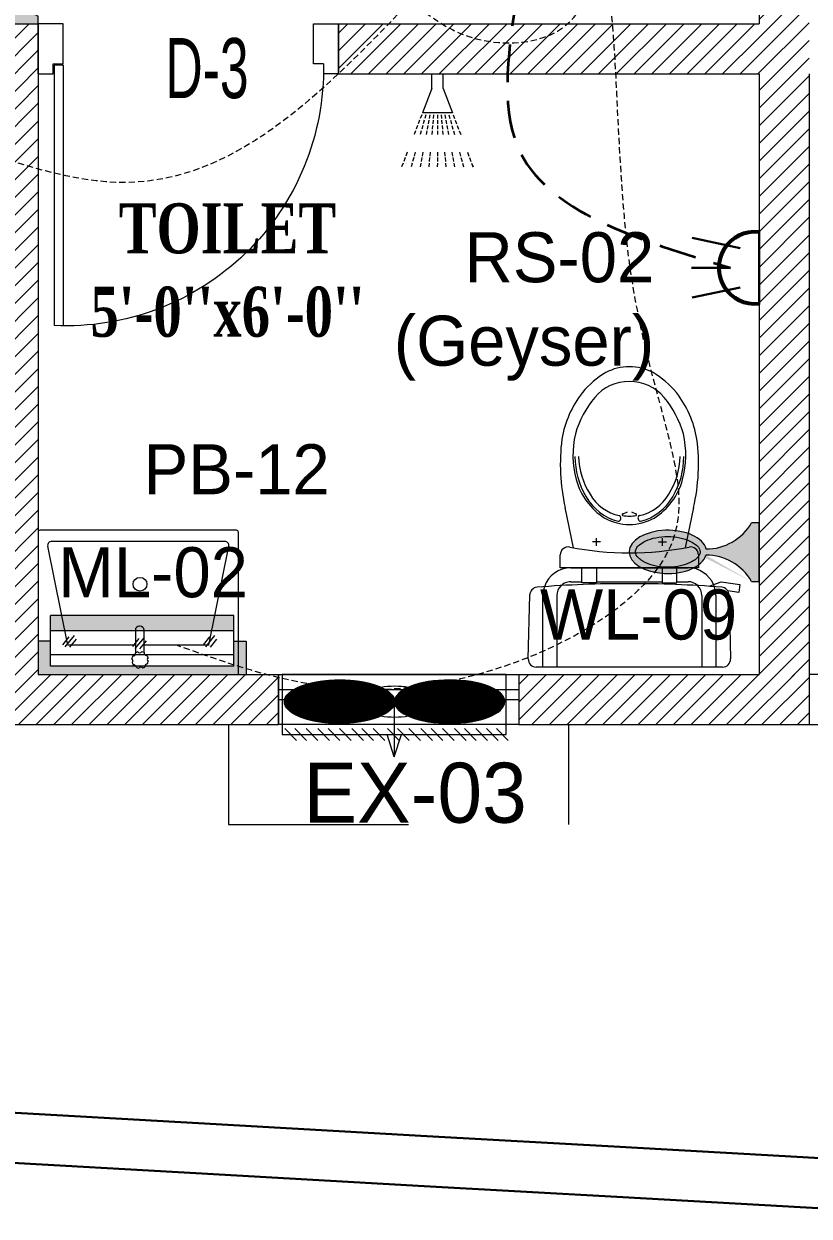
# Model space of a CAD drawing. Header units: inches. Extents: x 109699 to 44449955, y -10987 to 15824140.
# Drawn here: x 196078 to 196156.4, y -4298.8 to -4179.7 of the extents above; entities that cross this region are included whole.
import ezdxf

# ---------------------------------------------------------------- set-up
doc = ezdxf.new("R2010")
doc.units = ezdxf.units.IN
doc.header["$LTSCALE"] = 5
doc.header["$MEASUREMENT"] = 0
doc.linetypes.add('ACAD_ISO03W100', pattern=[30, 12, -18])
doc.linetypes.add('DASHED2', pattern=[0.375, 0.25, -0.125])
doc.layers.get('0').update_dxf_attribs({"color": 123})
for name, color, linetype, lineweight in [('@NORMAL', 7, 'Continuous', 5), ('AC Out', 5, 'DASHED2', 35), ('dotted', 8, 'ACAD_ISO03W100', 5), ('E-Con-Point', 5, 'DASHED2', 13), ('E-EX-Exhaust-Fan', 190, 'Continuous', 13), ('E-ML-Mirror-Light', 6, 'Continuous', 13), ('E-PB-Socket-5A', 203, 'Continuous', 13), ('E-RS', 12, 'Continuous', 30), ('E-WL-Wall-Light', 232, 'Continuous', 15), ('fixture', 255, 'Continuous', 0), ('glass', 140, 'Continuous', 18), ('Low Height wall --- 2', 252, 'Continuous', 30), ('WALL-1', 8, 'Continuous', 9)]:
    doc.layers.add(name, color=color, linetype=linetype, lineweight=lineweight)
doc.layers.add('T', color=8, linetype='Continuous')
doc.styles.get("Standard").update_dxf_attribs({"font": 'times.ttf'})
doc.styles.add('style2', font='ARIALN.TTF', dxfattribs={"width": 0.75, "height": 3})
pattern_1 = [(44.99999999999984, (178939.0702236593, 2542407.827854916), (-0.8838834764831834, 0.8838834764831853), [])]

# ---------------------------------------------------------------- blocks, each defined once
blk = doc.blocks.new('bgtrfv')
at = {"layer": 'fixture'}
for p, q in [((21441.97229669015, -26164.40491112152), (21441.97229669015, -26138.40491112152)), ((21442.86003956014, -26164.40491112152), (21442.86003956014, -26138.40491112152)), ((21440.36849646348, -26163.54399991067), (21441.86849646348, -26163.54399991067)), ((21441.86849646348, -26163.54399991067), (21441.86849646348, -26164.54399991067)), ((21470.37322828309, -26163.54399991058), (21468.86849646354, -26163.54399991058)), ((21468.86849646354, -26164.54399991055), (21468.86849646354, -26163.54399991058)), ((21441.86849646348, -26164.54399991067), (21442.86849646348, -26164.54399991067)), ((21442.86003956014, -26164.40491112152), (21441.97229669015, -26164.40491112152)), ((21442.86849646348, -26164.54399991067), (21442.86849646348, -26168.54399991067)), ((21467.86849646354, -26164.54399991055), (21467.86849646354, -26168.54399991055)), ((21468.86849646354, -26164.54399991055), (21467.86849646354, -26164.54399991055)), ((21442.86849646348, -26168.54399991067), (21440.36849646348, -26168.54399991058)), ((21467.86849646354, -26168.54399991055), (21470.36849646351, -26168.54399991055))]:
    blk.add_line(p, q, dxfattribs=at)
blk.add_arc((21443.20467689397, -26164.04399991055), 25.66868977762097, 358.8838658305763, 92.75188722137418, dxfattribs=at)
blk = doc.blocks.new('nhjkkl')
at = {"layer": 'fixture'}
for p, q in [((143550.2312347457, 413.9730671772784), (143568.8430790594, 413.9730671772793)), ((143550.9065610597, 406.8304476761043), (143550.9065610476, 413.9730520486739)), ((143552.2954045853, 406.8304476553101), (143552.295404572, 413.9730369089164)), ((143566.7790000358, 406.8304174008415), (143566.7790000629, 413.9730217734107)), ((143568.1677981537, 413.9730520292499), (143568.1677527493, 408.0151220831901)), ((143549.5901182657, 406.7664480220853), (143549.4378542114, 413.1605533693012)), ((143569.6365050042, 413.160553386321), (143569.4842561156, 406.7664480432288)), ((143568.1677527493, 408.0151220831901), (143568.1677981597, 406.4336438885)), ((143548.4963421248, 405.7263631810149), (143548.607251598, 406.5122054251713)), ((143548.607251598, 406.5122054251713), (143549.7157409937, 406.3564144534005)), ((143568.1677981597, 406.4336438885), (143568.1677981659, 406.8304930909451)), ((143550.3819850576, 405.4614186200849), (143548.4963421248, 405.7263631810149)), ((143551.5813878428, 405.9018777620411), (143550.3819850576, 405.4614186200849)), ((143554.79288887, 405.4416192904139), (143553.6842026946, 405.441619307019)), ((143556.26127781, 405.5678778112876), (143554.7929191489, 405.5678777931987)), ((143554.7929191489, 405.5678777931987), (143554.7929191657, 404.0528211996536)), ((143562.8130511395, 405.4416192901674), (143556.2612324133, 405.4415738736677)), ((143556.261277828, 404.0528211778994), (143556.26127781, 405.5678778112876)), ((143562.8130813948, 404.0528211994076), (143562.8130814172, 405.5678777923752)), ((143562.8130814172, 405.5678777923752), (143564.2813946441, 405.5678778099075)), ((143565.3901262533, 405.4416192910601), (143564.2813644056, 405.4416193076988)), ((143564.2813946441, 405.5678778099075), (143564.2813946615, 404.0528211776734)), ((143552.6374877589, 404.0528211924245), (143566.4367957518, 404.0528211854942)), ((143552.6374877788, 402.7586299086117), (143552.6374877589, 404.0528211924245)), ((143565.3901262723, 404.052821200891), (143553.6842329504, 404.0527757819953)), ((143554.7929191657, 404.0528211996536), (143556.261277828, 404.0528211778994)), ((143564.2813946615, 404.0528211776734), (143562.8130813948, 404.0528211994076)), ((143566.4367957518, 404.0528211854942), (143566.4367957728, 402.7586601782943)), ((143553.1271576377, 398.0362349681834), (143553.9518113588, 402.0500473916766)), ((143556.6404317734, 401.4735209071393), (143555.8468090396, 401.4735208790955)), ((143556.2436128532, 401.8703246815119), (143556.2436128408, 401.076701986922)), ((143562.4338063848, 401.4735208998579), (143563.2274290794, 401.4735208880586)), ((143562.8306252776, 401.870324702267), (143562.8306253056, 401.0767019672573)), ((143565.1223207889, 402.0500776611082), (143565.9471258924, 398.0362349753721)), ((143559.3387398673, 398.4577576346321), (143558.9106931205, 398.6640308240756)), ((143560.1635449936, 398.6640308047001), (143559.7355133987, 398.4577576290383))]:
    blk.add_line(p, q, dxfattribs=at)
for centre, radius, start, end in [((143550.2312440123, 413.179452317064), 0.7936148602690781, 90.00066901502818, 181.3645564982883), ((143568.8430925063, 413.179430154478), 0.7936370229151675, 358.63708330143, 90.00097078565905), ((143550.3835517447, 406.7852967886536), 0.7936573326114393, 181.3608597506466, 265.4936567333053), ((143553.6835439005, 406.8302100781168), 2.776982850894335, 179.9950977868233, 198.7247616892986), ((143553.6840397306, 406.830291598628), 1.388635154058973, 179.9935610234081, 226.0579730208608), ((143565.3903243654, 406.8303071959601), 1.388675674785373, 313.9401349780949, 0.004546975725653977), ((143565.3906436726, 406.8305070680519), 2.777154493287228, 341.2709583579591, 359.9997116367785), ((143568.6908150557, 406.7853051890736), 0.7936651105025501, 274.5057515234096, 358.6385485059807), ((143559.3313820936, 520.4146619905953), 114.7747799088793, 265.4974651529274, 270.1027383364831), ((143553.6641671368, 406.8219761162256), 2.755988833818937, 198.6919603846717, 203.1962037287053), ((143553.6842451597, 406.830626965949), 2.777851183980603, 203.1970942653883, 269.9997481717924), ((143553.6842363313, 406.8306462703642), 1.389026963752532, 226.0622858634653, 269.9986125244432), ((143559.7429846886, 520.4144736201536), 114.7745915251009, 269.8972652920607, 274.5025384751385), ((143565.3900826332, 406.8305070130612), 2.777685812513137, 270.0009001508976, 341.2746753299377), ((143565.3900696894, 406.8304403121767), 1.388821022269026, 270.0023335401336, 318.9044295561592), ((143553.4310986414, 402.7586261222484), 0.7936108626023987, 179.9997266385257, 281.154795170795), ((143565.6431621761, 402.758675070728), 0.7936335968594284, 258.8438563195717, 359.9989248519769), ((143559.5371957675, 371.7938538244518), 30.76746556976699, 78.84496378673161, 101.1553274581742), ((143560.6030199971, 393.4904633605145), 6.619506932955108, 122.1868749793399, 164.6422486899968), ((143559.691574243, 394.4271028772321), 5.141188323198548, 104.2497094621876, 150.61330759848), ((143559.5371492295, 394.6434052969737), 5.084142630955329, 90.00008428513468, 118.9405262423073), ((143558.3670353377, 399.1001076362847), 0.3155730422259372, 304.1716716939285, 79.21640439466078), ((143559.5371191747, 394.6434638445119), 5.0840840834616, 61.05930362467164, 89.999745580456), ((143560.7072330775, 399.1001138847403), 0.3155697011984737, 100.7865058950931, 235.831238595057), ((143559.3826715294, 394.427120612819), 5.141172952833982, 29.38656240975397, 75.7501605465209), ((143558.4712257037, 393.4904828698247), 6.619494466593977, 15.35760583437553, 57.81297954471867), ((143572.2223725796, 393.6842009728691), 19.58487767572048, 167.1608948101009, 187.3028875654185), ((143559.4569603147, 394.4903639536053), 4.443393787718942, 101.8529499143643, 150.0038868718224), ((143558.9034807952, 398.7448373456175), 0.08112774840026897, 120.2938259573558, 275.1003766384382), ((143559.5371535633, 395.9875161606467), 2.906734715241127, 90.00023231647822, 103.4195897572691), ((143559.5371073564, 395.9877092781937), 2.906541597874001, 76.57996402864104, 89.99932147006473), ((143560.1707573169, 398.7448373461996), 0.08112776809779704, 264.8996260535975, 59.706176732827), ((143559.6173005208, 394.4904147853488), 4.443348715976101, 29.99569182148486, 78.14662877954265), ((143546.851903473, 393.6842435729975), 19.58487550162758, 352.6969860827403, 12.83897883790706), ((143561.8666311087, 392.9471293959111), 7.765781522712604, 148.9734116776313, 180.0370825543271), ((143561.9397062611, 392.7187179168407), 7.485059714963107, 147.7595450529205, 178.2898013246998), ((143557.1345394465, 392.7186902103006), 7.485068091722362, 1.71040899528419, 32.24066526655368), ((143557.2076145146, 392.9471021420416), 7.765789141801811, 359.9631185417419, 31.02678941811098), ((143563.4260475728, 392.801147338552), 9.524650229934462, 165.1413266773221, 192.8659346269845), ((143555.6481905647, 392.8011472918486), 9.524650235689958, 347.1340656589409, 14.85867360866212), ((143563.0484980828, 392.9327481596404), 10.39841761455111, 189.6220183945854, 217.9117471889267), ((143556.0257778566, 392.9327181524561), 10.39840516526215, 322.0884090897869, 350.378137884462), ((143563.9317907136, 393.5092300994431), 10.19175081845734, 196.1153299050868, 219.5232582581568), ((143555.1424550462, 393.5091935918356), 10.19173337833671, 320.4769270377624, 343.8848553902324), ((143561.7342255453, 392.2455549454055), 8.94320625309545, 219.6122136137997, 239.3816435217801), ((143559.5040281406, 389.9617490593175), 4.519470302409078, 220.5550458037677, 270.4192277752593), ((143559.5701948642, 389.961814163333), 4.519535626071895, 269.580394858351, 319.4445768290443), ((143557.3400579794, 392.2455549029521), 8.94320622922971, 300.6183568637677, 320.3877867722666), ((143559.4418071491, 388.7049738406661), 4.731726761745959, 241.4348748081609, 271.1544712317944), ((143559.6324764107, 388.7049738002104), 4.731726720728004, 268.8455291001113, 298.565125525756)]:
    blk.add_arc(centre, radius, start, end, dxfattribs=at)
blk = doc.blocks.new('qplaz')
at = {"layer": 'fixture'}
for p, q in [((143569.7800132462, 341.4142088231699), (143569.7800132462, 321.8142088231655)), ((143584.1800132462, 341.61420882317), (143569.9800132462, 341.61420882317)), ((143584.1800132462, 321.6142088231654), (143584.1800132462, 341.61420882317)), ((143570.8861369331, 340.2625714804694), (143570.8861369331, 322.965846165866)), ((143581.2560437616, 338.6539164940569), (143571.3654443752, 340.6546305699137)), ((143581.2560437616, 338.6539164940569), (143581.2560437616, 332.2000209122216)), ((143579.3593405762, 331.8000209122216), (143579.3593405762, 331.7265742452862)), ((143582.0060121824, 332.2000209122216), (143579.7593405762, 332.2000209122216)), ((143579.7593405762, 331.3265742452861), (143582.0559613498, 331.3265742452861)), ((143581.2560437616, 331.3265742452861), (143581.2560437616, 324.5745011522785)), ((143581.2560437616, 324.5745011522785), (143571.3654443752, 322.5737870764217)), ((143569.9800132462, 321.6142088231654), (143584.1800132462, 321.6142088231654))]:
    blk.add_line(p, q, dxfattribs=at)
blk.add_circle((143575.1723653077, 331.7897488839506), 0.6913263923410093, dxfattribs=at)
for centre, radius, start, end in [((143569.9800132462, 341.4142088231699), 0.2000000000000455, 90, 180), ((143571.2861369331, 340.2625714804694), 0.4000000000000909, 78.56426997742129, 180), ((143582.0119682067, 332.4488265509969), 0.248876917594301, 268.6286890816223, 7.917246669584689), ((143582.7354837368, 331.8035851411277), 0.8302349482082407, 106.4778612964865, 125.0680744547195), ((143582.6801355756, 332.7714424551863), 0.2488769175942959, 223.6286890812177, 322.9172466696585), ((143582.7354837368, 331.8035851411277), 0.8302349482088563, 61.4778612960077, 80.06807445479153), ((143583.3807251467, 332.5271006712389), 0.248876917594301, 178.6286890807749, 277.9172466688938), ((143579.7593405762, 331.8000209122216), 0.399999999999909, 90, 180), ((143579.7593405762, 331.7265742452862), 0.4000000000000909, 180, 270), ((143582.7354837368, 331.8035851411277), 0.8302349482081128, 151.4778612968022, 170.068074453921), ((143581.7676264227, 331.7482369799126), 0.2488769175943618, 313.6286890804716, 52.9172466688434), ((143582.7354837368, 331.8035851411277), 0.8302349482082407, 196.4778612963691, 215.0680744545824), ((143582.0902423269, 331.0800696110165), 0.2488769175944828, 358.6286890807748, 97.9172466688938), ((143583.4589992669, 331.1583437312556), 0.2488769175944828, 88.62868908162226, 187.9172466695847), ((143582.7354837368, 331.8035851411277), 0.830234948208255, 16.47786129636911, 35.06807445458243), ((143583.7033410509, 331.8589333023399), 0.2488769175943618, 133.6286890804716, 232.9172466688434), ((143582.7354837368, 331.8035851411277), 0.8302349482084354, 331.4778612968021, 350.0680744541255), ((143582.7354837368, 331.8035851411277), 0.8302349482086144, 241.4778612960077, 260.0680744547915), ((143582.790831898, 330.8357278270691), 0.2488769175942959, 43.62868908121773, 142.9172466696585), ((143582.7354837368, 331.8035851411277), 0.8302349482082931, 286.4778612964865, 305.0680744547195), ((143571.2861369331, 322.965846165866), 0.4000000000000909, 180, 281.4357300225787), ((143569.9800132462, 321.8142088231655), 0.2000000000000455, 180, 270)]:
    blk.add_arc(centre, radius, start, end, dxfattribs=at)
blk = doc.blocks.new('bhgy')
at = {"layer": 'fixture'}
for p, q in [((143575.2772015615, 368.1126747355272), (143574.8957682036, 368.2586983371991)), ((143575.2772015615, 368.1126747355272), (143574.9022015615, 368.2562354637309)), ((143575.2772015615, 367.2064695406123), (143574.9022015615, 367.3118651087395)), ((143575.8127015615, 367.9076700157136), (143575.4377015615, 368.0512307438592)), ((143575.8127015615, 367.9076700157136), (143575.4377015615, 368.0512307438592)), ((143575.8127015615, 367.0559646693407), (143575.4377015615, 367.161360237468)), ((143576.3482015615, 367.7026652958418), (143575.9732015615, 367.8462260240456)), ((143576.3482015615, 367.7026652958418), (143575.9732015615, 367.8462260240456)), ((143576.3482015615, 366.9054597980401), (143575.9732015615, 367.0108553661673)), ((143578.4902015615, 366.8826464164711), (143578.1152015615, 367.0262071446457)), ((143578.4902015615, 366.8826464164711), (143578.1152015615, 367.0262071446457)), ((143575.2772015615, 366.3458920605888), (143574.9022015615, 366.4150440963974)), ((143575.8127015615, 366.2471429534605), (143575.4377015615, 366.3162949892401)), ((143576.3482015615, 366.1483938463032), (143575.9732015615, 366.2175458821118)), ((143578.4902015615, 366.3034403129247), (143578.1152015615, 366.408835881052)), ((143578.4902015615, 365.7533974177902), (143578.1152015615, 365.8225494535989)), ((143579.0257015615, 366.6776416966284), (143578.6507015615, 366.821202424803)), ((143579.0257015615, 366.6776416966284), (143578.6507015615, 366.821202424803)), ((143579.0257015615, 366.1529354416241), (143578.6507015615, 366.2583310097514)), ((143579.0257015615, 365.654648310662), (143578.6507015615, 365.7238003464706)), ((143579.5612015615, 366.4726369767857), (143579.1862015615, 366.6161977049603)), ((143579.5612015615, 366.4726369767857), (143579.1862015615, 366.6161977049603)), ((143579.5612015615, 366.0024305703816), (143579.1862015615, 366.1078261385089)), ((143580.0967015615, 366.2676322569139), (143579.7217015615, 366.4111929851176)), ((143580.0967015615, 366.2676322569139), (143579.7217015615, 366.4111929851176)), ((143580.0967015615, 365.851925699081), (143579.7217015615, 365.9573212672083)), ((143582.7198980097, 365.2664250417263), (143580.2842015615, 366.2039250417263)), ((143580.2842015615, 366.2039250417263), (143580.2842015615, 363.2039250417263)), ((143582.7119899517, 365.2664250417263), (143580.2842015615, 366.1958518928266)), ((143582.7119899517, 365.2664250417263), (143580.2842015615, 366.1958518928266)), ((143575.2772015615, 365.513992717734), (143574.9022015615, 365.5481090113869)), ((143575.2772015615, 364.6958867461478), (143574.9022015615, 364.6955482104211)), ((143575.8127015615, 365.4652746504696), (143575.4377015615, 365.4993909440934)), ((143575.8127015615, 364.6963701751781), (143575.4377015615, 364.6960316394513)), ((143576.3482015615, 365.416556583147), (143575.9732015615, 365.4506728767708)), ((143576.3482015615, 364.6968536041793), (143575.9732015615, 364.6965150684525)), ((143578.4902015615, 365.2216843139729), (143578.1152015615, 365.2558006075967)), ((143578.4902015615, 364.6987873203004), (143578.1152015615, 364.6984487845737)), ((143579.0257015615, 365.1729662466794), (143578.6507015615, 365.2070825403032)), ((143579.0257015615, 364.6992707493016), (143578.6507015615, 364.6989322135748)), ((143579.5612015615, 365.5558992035337), (143579.1862015615, 365.6250512393424)), ((143579.5612015615, 365.1242481793859), (143579.1862015615, 365.1583644730097)), ((143579.5612015615, 364.6997541783319), (143579.1862015615, 364.6994156426051)), ((143580.0967015615, 365.4571500964055), (143579.7217015615, 365.5263021322141)), ((143580.0967015615, 365.0755301120923), (143579.7217015615, 365.1096464057161)), ((143580.0967015615, 364.7002376073331), (143579.7217015615, 364.6998990716063)), ((143582.7119899517, 365.2664250417263), (143584.1813158786, 365.2664250417263)), ((143575.2772015615, 363.8776450359553), (143574.9022015615, 363.8428459541872)), ((143575.8127015615, 363.9273381247301), (143575.4377015615, 363.892539042962)), ((143576.3482015615, 363.9770312135049), (143575.9732015615, 363.9422321317077)), ((143578.4902015615, 364.1758035685168), (143578.1152015615, 364.1410044867487)), ((143578.4902015615, 363.643824255251), (143578.1152015615, 363.5739718901866)), ((143579.0257015615, 364.2254966572916), (143578.6507015615, 364.1906975755235)), ((143579.0257015615, 363.743573432567), (143578.6507015615, 363.6737210675026)), ((143579.5612015615, 364.2751897460373), (143579.1862015615, 364.2403906642692)), ((143579.5612015615, 363.843322609883), (143579.1862015615, 363.7734702448186)), ((143579.5612015615, 363.3964142809971), (143579.1862015615, 363.2902877868153)), ((143580.0967015615, 364.3248828348121), (143579.7217015615, 364.290083753044)), ((143580.0967015615, 363.943071787199), (143579.7217015615, 363.8732194221345)), ((143580.0967015615, 363.5479629147273), (143579.7217015615, 363.4418364205164)), ((143582.7198980097, 364.1414250417263), (143580.2842015615, 363.2039250417263)), ((143582.7198980097, 364.1414250417263), (143584.1813158786, 364.1414250417263)), ((143575.2772015615, 363.0453291913261), (143574.9022015615, 362.9754768262617)), ((143575.2772015615, 362.1840252112713), (143574.9022015615, 362.0778987170604)), ((143575.8127015615, 363.1450783686421), (143575.4377015615, 363.0752260035777)), ((143575.8127015615, 362.3355738449725), (143575.4377015615, 362.2294473507616)), ((143576.3482015615, 363.2448275459872), (143575.9732015615, 363.1749751808936)), ((143576.3482015615, 362.4871224787028), (143575.9732015615, 362.3809959844918)), ((143578.4902015615, 363.0933170135656), (143578.1152015615, 362.9871905193838)), ((143578.4902015615, 362.5134141197602), (143578.1152015615, 362.3690765524632)), ((143579.0257015615, 363.2448656472668), (143578.6507015615, 363.138739153085)), ((143579.0257015615, 362.7195281658612), (143578.6507015615, 362.5751905985642)), ((143579.5612015615, 362.9256422119913), (143579.1862015615, 362.7813046446943)), ((143580.0967015615, 363.1317562580632), (143579.7217015615, 362.9874186907662)), ((143575.2772015615, 361.2767298431543), (143574.9022015615, 361.1323922758572)), ((143575.8127015615, 361.4828438892844), (143575.4377015615, 361.3385063219873)), ((143576.3482015615, 361.6889579353854), (143575.9732015615, 361.5446203680883))]:
    blk.add_line(p, q, dxfattribs=at)
blk = doc.blocks.new('E-W-LIGHT')
at = {"linetype": 'ByBlock', "ltscale": 0.5}
h = blk.add_hatch(color=256, dxfattribs=at)
h.dxf.hatch_style = 1
h.set_gradient(color1=(255, 255, 255), color2=(255, 255, 0), name='CYLINDER')
edge = h.paths.add_edge_path()
edge.add_spline(control_points=[(-96.71110423948552, 1.235367220396483), (-96.8976251288622, 1.235367220396483), (-97.08530367817384, 1.204590695443009), (-97.49532330615068, 1.060408411101338), (-97.71769888777162, 0.9452617532663472), (-98.18859363857634, 0.6007580769133996), (-98.4360601757027, 0.3712016227401077), (-98.9274233233457, -0.2076466389563343), (-99.17095937526851, -0.5565722783421756), (-99.79256403547286, -1.649000525487912), (-100.1403411294208, -2.496475964584042), (-100.6655547252501, -4.389078901701514), (-100.8435119435345, -5.433326140728264), (-100.996858843053, -7.577941591604359), (-100.9723680002039, -8.677864733885961), (-100.7253955626443, -10.7881619923927), (-100.5027117058065, -11.79805679996582), (-99.90205506231798, -13.59089832466863), (-99.52349327352754, -14.37265162368595), (-98.79708591162027, -15.46144462183512), (-98.46289770719719, -15.83531695936959), (-97.82402795464219, -16.37320808014224), (-97.52292902289115, -16.53708124557815), (-97.0332651008719, -16.69867335386745), (-96.83300356165012, -16.72444707740215), (-96.42760539585558, -16.70413243760904), (-96.21918910161975, -16.65733367471884), (-95.75858057275782, -16.45705756399432), (-95.50712660475898, -16.30138572900886), (-94.98330090317799, -15.85001415615693), (-94.71221849052682, -15.55449414506236), (-94.18744122004225, -14.82684639582039), (-93.93399672563008, -14.39521060388152), (-93.32240182252819, -13.09860869282319), (-93.0057716383552, -12.13470487732181), (-92.57508722519842, -10.03980369670334), (-92.46055768618565, -8.90959698224412), (-92.45565766659526, -6.646794607945969), (-92.56528275998282, -5.514732191470296), (-92.98715107886524, -3.412587944823316), (-93.29985699109132, -2.443281268231641), (-93.99092435031811, -0.9549615958549695), (-94.34810290115182, -0.3877643056552464), (-95.07582621573985, 0.4836147841888085), (-95.44374809115733, 0.7854262440646148), (-96.01798165069457, 1.105607693885873), (-96.24029005175481, 1.180327462172805), (-96.53763867025813, 1.228459302029147), (-96.62438560181026, 1.235367220396483), (-96.71110423948552, 1.235367220396483)], knot_values=[0, 0, 0, 0, 0.194197829587449, 0.194197829587449, 0.388395659174898, 0.388395659174898, 0.582593488762347, 0.582593488762347, 0.776791318349796, 0.776791318349796, 1.110216687407361, 1.110216687407361, 1.443642056464925, 1.443642056464925, 1.77706742552249, 1.77706742552249, 2.110492794580054, 2.110492794580054, 2.443918163637619, 2.443918163637619, 2.701496175378678, 2.701496175378678, 2.959074187119738, 2.959074187119738, 3.169612053741, 3.169612053741, 3.380149920362263, 3.380149920362263, 3.590687786983526, 3.590687786983526, 3.801225653604789, 3.801225653604789, 4.011763520226051, 4.011763520226051, 4.360140390670959, 4.360140390670959, 4.708517261115867, 4.708517261115867, 5.056894131560775, 5.056894131560775, 5.405271002005684, 5.405271002005684, 5.69307956715584, 5.69307956715584, 5.980888132305996, 5.980888132305996, 6.192897451070847, 6.192897451070847, 6.283185307179586, 6.283185307179586, 6.283185307179586, 6.283185307179586], degree=3, periodic=0)
at = {"layer": 'E-WL-Wall-Light', "linetype": 'ByBlock', "ltscale": 0.5}
h = blk.add_hatch(color=256, dxfattribs=at)
h.dxf.hatch_style = 1
edge = h.paths.add_edge_path()
edge.add_ellipse((-96.71110423948552, -7.740473765769313), major_axis=(0, 10.71660606041263), ratio=0.559300439547623, start_angle=187.7376784571124, end_angle=531.0374031504149)
edge.add_arc((-112.001170541625, -18.46997501720373), 14.35701343791298, -60.53601194170483, 0.5736542653427819, ccw=False)
edge.add_line((-104.9392941575301, -30.97012448799713), (-104.939294157532, -33.06572841662167))
edge.add_line((-104.939294157532, -33.06572841662167), (-88.60969415754215, -33.06572841666017))
edge.add_line((-88.60969415754215, -33.06572841666017), (-88.60969415754002, -30.97012448799946))
edge.add_arc((-81.54781777344922, -18.46997501720374), 14.35701343791298, 179.559619270027, 240.5360119417236, ccw=False)
edge = h.paths.add_edge_path(flags=16)
edge.add_spline(control_points=[(-96.71110423948552, 1.235367220396483), (-96.8976251288622, 1.235367220396483), (-97.08530367817384, 1.204590695443009), (-97.49532330615068, 1.060408411101338), (-97.71769888777162, 0.9452617532663472), (-98.18859363857634, 0.6007580769133996), (-98.4360601757027, 0.3712016227401077), (-98.9274233233457, -0.2076466389563343), (-99.17095937526851, -0.5565722783421756), (-99.79256403547286, -1.649000525487912), (-100.1403411294208, -2.496475964584042), (-100.6655547252501, -4.389078901701514), (-100.8435119435345, -5.433326140728264), (-100.996858843053, -7.577941591604359), (-100.9723680002039, -8.677864733885961), (-100.7253955626443, -10.7881619923927), (-100.5027117058065, -11.79805679996582), (-99.90205506231798, -13.59089832466863), (-99.52349327352754, -14.37265162368595), (-98.79708591162027, -15.46144462183512), (-98.46289770719719, -15.83531695936959), (-97.82402795464219, -16.37320808014224), (-97.52292902289115, -16.53708124557815), (-97.0332651008719, -16.69867335386745), (-96.83300356165012, -16.72444707740215), (-96.42760539585558, -16.70413243760904), (-96.21918910161975, -16.65733367471884), (-95.75858057275782, -16.45705756399432), (-95.50712660475898, -16.30138572900886), (-94.98330090317799, -15.85001415615693), (-94.71221849052682, -15.55449414506236), (-94.18744122004225, -14.82684639582039), (-93.93399672563008, -14.39521060388152), (-93.32240182252819, -13.09860869282319), (-93.0057716383552, -12.13470487732181), (-92.57508722519842, -10.03980369670334), (-92.46055768618565, -8.90959698224412), (-92.45565766659526, -6.646794607945969), (-92.56528275998282, -5.514732191470296), (-92.98715107886524, -3.412587944823316), (-93.29985699109132, -2.443281268231641), (-93.99092435031811, -0.9549615958549695), (-94.34810290115182, -0.3877643056552464), (-95.07582621573985, 0.4836147841888085), (-95.44374809115733, 0.7854262440646148), (-96.01798165069457, 1.105607693885873), (-96.24029005175481, 1.180327462172805), (-96.53763867025813, 1.228459302029147), (-96.62438560181026, 1.235367220396483), (-96.71110423948552, 1.235367220396483)], knot_values=[0, 0, 0, 0, 0.194197829587449, 0.194197829587449, 0.388395659174898, 0.388395659174898, 0.582593488762347, 0.582593488762347, 0.776791318349796, 0.776791318349796, 1.110216687407361, 1.110216687407361, 1.443642056464925, 1.443642056464925, 1.77706742552249, 1.77706742552249, 2.110492794580054, 2.110492794580054, 2.443918163637619, 2.443918163637619, 2.701496175378678, 2.701496175378678, 2.959074187119738, 2.959074187119738, 3.169612053741, 3.169612053741, 3.380149920362263, 3.380149920362263, 3.590687786983526, 3.590687786983526, 3.801225653604789, 3.801225653604789, 4.011763520226051, 4.011763520226051, 4.360140390670959, 4.360140390670959, 4.708517261115867, 4.708517261115867, 5.056894131560775, 5.056894131560775, 5.405271002005684, 5.405271002005684, 5.69307956715584, 5.69307956715584, 5.980888132305996, 5.980888132305996, 6.192897451070847, 6.192897451070847, 6.283185307179586, 6.283185307179586, 6.283185307179586, 6.283185307179586], degree=3, periodic=0)
for p, q in [((-104.9392941575301, -30.97012448799713), (-104.939294157532, -33.06572841662167)), ((-104.939294157532, -33.06572841662167), (-88.60969415754215, -33.06572841666017)), ((-88.60969415754215, -33.06572841666017), (-88.60969415754002, -30.97012448803655))]:
    blk.add_line(p, q)
at = {"linetype": 'ByBlock', "ltscale": 0.5}
for centre, start, end in [((-112.001170541625, -18.46997501720374), 299.4639880582952, 0.5736542653427851), ((-81.54781777344922, -18.46997501720374), 179.4263457346572, 240.5360119417045)]:
    blk.add_arc(centre, 14.35701343791298, start, end, dxfattribs=at)
blk.add_ellipse((-96.71110423948552, -7.740473765769313), major_axis=(0, 10.71660606041263), ratio=0.559300439547623, start_param=3.276640619127039, end_param=9.268351136215248, dxfattribs=at)
blk.add_open_spline([(-96.71110423948552, 1.235367220396483), (-96.8976251288622, 1.235367220396483), (-97.08530367817384, 1.204590695443009), (-97.49532330615068, 1.060408411101338), (-97.71769888777162, 0.9452617532663472), (-98.18859363857634, 0.6007580769133996), (-98.4360601757027, 0.3712016227401077), (-98.9274233233457, -0.2076466389563343), (-99.17095937526851, -0.5565722783421756), (-99.79256403547286, -1.649000525487912), (-100.1403411294208, -2.496475964584042), (-100.6655547252501, -4.389078901701514), (-100.8435119435345, -5.433326140728264), (-100.996858843053, -7.577941591604359), (-100.9723680002039, -8.677864733885961), (-100.7253955626443, -10.7881619923927), (-100.5027117058065, -11.79805679996582), (-99.90205506231798, -13.59089832466863), (-99.52349327352754, -14.37265162368595), (-98.79708591162027, -15.46144462183512), (-98.46289770719719, -15.83531695936959), (-97.82402795464219, -16.37320808014224), (-97.52292902289115, -16.53708124557815), (-97.0332651008719, -16.69867335386745), (-96.83300356165012, -16.72444707740215), (-96.42760539585558, -16.70413243760904), (-96.21918910161975, -16.65733367471884), (-95.75858057275782, -16.45705756399432), (-95.50712660475898, -16.30138572900886), (-94.98330090317799, -15.85001415615693), (-94.71221849052682, -15.55449414506236), (-94.18744122004225, -14.82684639582039), (-93.93399672563008, -14.39521060388152), (-93.32240182252819, -13.09860869282319), (-93.0057716383552, -12.13470487732181), (-92.57508722519842, -10.03980369670334), (-92.46055768618565, -8.90959698224412), (-92.45565766659526, -6.646794607945969), (-92.56528275998282, -5.514732191470296), (-92.98715107886524, -3.412587944823316), (-93.29985699109132, -2.443281268231641), (-93.99092435031811, -0.9549615958549695), (-94.34810290115182, -0.3877643056552464), (-95.07582621573985, 0.4836147841888085), (-95.44374809115733, 0.7854262440646148), (-96.01798165069457, 1.105607693885873), (-96.24029005175481, 1.180327462172805), (-96.53763867025813, 1.228459302029147), (-96.62438560181026, 1.235367220396483), (-96.71110423948552, 1.235367220396483)], degree=3, knots=[0, 0, 0, 0, 0.194197829587449, 0.194197829587449, 0.388395659174898, 0.388395659174898, 0.582593488762347, 0.582593488762347, 0.776791318349796, 0.776791318349796, 1.110216687407361, 1.110216687407361, 1.443642056464925, 1.443642056464925, 1.77706742552249, 1.77706742552249, 2.110492794580054, 2.110492794580054, 2.443918163637619, 2.443918163637619, 2.701496175378678, 2.701496175378678, 2.959074187119738, 2.959074187119738, 3.169612053741, 3.169612053741, 3.380149920362263, 3.380149920362263, 3.590687786983526, 3.590687786983526, 3.801225653604789, 3.801225653604789, 4.011763520226051, 4.011763520226051, 4.360140390670959, 4.360140390670959, 4.708517261115867, 4.708517261115867, 5.056894131560775, 5.056894131560775, 5.405271002005684, 5.405271002005684, 5.69307956715584, 5.69307956715584, 5.980888132305996, 5.980888132305996, 6.192897451070847, 6.192897451070847, 6.283185307179586, 6.283185307179586, 6.283185307179586, 6.283185307179586], dxfattribs=at)
blk = doc.blocks.new('A$C1C755710')
at = {"linetype": 'ByBlock', "ltscale": 0.5}
h = blk.add_hatch(dxfattribs=at)
h.set_pattern_fill('ANSI31', color=256)
h.set_pattern_definition([(45, (0, 0), (-0.08838834764831843, 0.08838834764831845), [])])
edge = h.paths.add_edge_path()
edge.add_ellipse((199.1649073579174, 94.51384083836456), major_axis=(191.0280833619181, 3.971377967073551e-11), ratio=0.3951307893636453, start_angle=-2.146606530950382e-05, end_angle=6.29936271653392)
edge.add_ellipse((199.1649073579174, 94.51384083836456), major_axis=(191.0280833619181, 3.971377967073551e-11), ratio=0.3951307893636453, start_angle=6.29936271653392, end_angle=41.72868663856591)
edge.add_ellipse((199.1649073579174, 94.51384083836456), major_axis=(191.0280833619181, 3.971377967073551e-11), ratio=0.3951307893636453, start_angle=41.72868663856591, end_angle=359.9999785339347)
edge = h.paths.add_edge_path()
edge.add_ellipse((581.2210740817536, 94.51384083836456), major_axis=(-191.0280833619181, 3.971377967073551e-11), ratio=0.3951307893636453, start_angle=2.146606529957221e-05, end_angle=318.2713133614341)
edge.add_ellipse((581.2210740817536, 94.51384083836456), major_axis=(-191.0280833619181, 3.971377967073551e-11), ratio=0.3951307893636453, start_angle=318.2713133614341, end_angle=360.0000214660653)
at = {"ltscale": 2}
for p, q in [((389.0395967610093, 285.5447172545246), (364.2144678700133, 207.9370213896327)), ((389.0395967610093, 102.7958703805634), (389.0395967610093, 285.5447172545246)), ((389.0395967610093, 285.5447172545246), (413.8647256520053, 207.9370213896327)), ((9.237156729897833, 188.2013995007728), (49.73115919703559, 228.6954019679106)), ((44.42906965014117, 188.2013995007728), (84.92307211727893, 228.6954019679106)), ((83.87120178474288, 188.2013995007728), (124.3652042518806, 228.6954019679106)), ((124.5506794197281, 188.2013995007728), (165.0446818868659, 228.6954019679106)), ((159.7425923399715, 188.2013995007728), (200.2365948071092, 228.6954019679106)), ((199.1847244745732, 188.2013995007728), (239.6787269417109, 228.6954019679106)), ((241.5598876592558, 188.2013995007728), (282.0538901263935, 228.6954019679106)), ((276.7518005794991, 188.2013995007728), (317.2458030466369, 228.6954019679106)), ((316.1939327141008, 188.2013995007728), (356.6879351812386, 228.6954019679106)), ((365.3524135401385, 188.2013995007728), (405.8464160072763, 228.6954019679106)), ((400.5443264603819, 188.2013995007728), (441.0383289275196, 228.6954019679106)), ((439.9864585949836, 188.2013995007728), (480.4804610621213, 228.6954019679106)), ((481.5137070744968, 188.2013995007728), (522.0077095416345, 228.6954019679106)), ((516.7056199947401, 188.2013995007728), (557.1996224618779, 228.6954019679106)), ((556.1477521293418, 188.2013995007728), (596.6417545964796, 228.6954019679106)), ((597.6751444695255, 188.2013995007728), (638.1691469366633, 228.6954019679106)), ((632.8670573897689, 188.2013995007728), (673.3610598569066, 228.6954019679106)), ((672.3091895243706, 188.2013995007728), (712.8031919915084, 228.6954019679106)), ((708.7490936335089, 188.2013995007728), (749.2430961006467, 228.6954019679106)), ((743.9410065537522, 188.2013995007728), (784.43500902089, 228.6954019679106))]:
    blk.add_line(p, q, dxfattribs=at)
blk.add_lwpolyline([(-2.91038304567337e-11, 207.9370213896327), (777.604823705391, 207.9370213896327), (777.604823705391, -2.91038304567337e-11), (-2.91038304567337e-11, -2.91038304567337e-11)], close=True, dxfattribs=at)
for centre, start, end in [((390.1929907198355, -134.2364891821926), 80.14559333652657, 99.85440666347343), ((390.1929907198355, 323.2641150363197), 260.1455933365266, 279.8544066634735)]:
    blk.add_arc(centre, 283.1687490877094, start, end, dxfattribs=at)
at = {"extrusion": (0, 0, -1)}
blk.add_ellipse((199.1649073579174, 94.51384083836456), major_axis=(191.0280833619181, 3.971377967073551e-11), ratio=0.3951307893636453, dxfattribs=at)
blk.add_ellipse((581.2210740817536, 94.51384083836456), major_axis=(-191.0280833619181, 3.971377967073551e-11), ratio=0.3951307893636453)
blk = doc.blocks.new('E-MIRROR')
at = {"linetype": 'ByBlock', "ltscale": 0.5}
h = blk.add_hatch(color=256, dxfattribs=at)
h.dxf.hatch_style = 1
h.paths.add_polyline_path([(-3.803825716282212, 2.446194755687683), (-4.624919714406442, 2.446194755687683), (-4.62491971440644, 1.06206045303217), (-16.82861533086331, 1.06206045303217), (-16.82861533086331, 2.446194755687683), (-17.64970932898754, 2.446194755687683), (-17.64970932898754, 0.6069118485903171), (-3.803825716282212, 0.6069118485903171)])
h.paths.add_polyline_path([(-4.624919714406442, 3.884460453032168), (-16.82861533086331, 3.884460453032168), (-16.82861533086331, 3.048292623822446), (-4.624919714406442, 3.048292623822446)])
for p, q in [((-4.624919714406442, 3.88446045303217, 10051), (-16.82861533086331, 3.88446045303217, 10051)), ((-16.82861533086331, 1.062060453032171, 10051), (-16.82861533086331, 3.88446045303217, 10051)), ((-4.624919714406442, 1.062060453032171, 10051), (-4.624919714406442, 3.88446045303217, 10051)), ((-16.82861533086331, 3.048292623822448, 10051), (-4.624919714406442, 3.048292623822448, 10051)), ((-16.00565070650659, 2.247419289612556, 2959.014400000002), (-15.57607335201684, 2.686018207375187, 2959.014400000002)), ((-15.84009277979034, 2.134810924049816, -4132.9712), (-15.23268653038967, 2.757759762277937, -4132.9712)), ((-11.18496279633616, 2.039874091971463, -4132.9712), (-10.5775565469355, 2.662822930199585, -4132.9712)), ((-6.647889140735954, 2.247419289613197, 2959.014400000002), (-6.218311786246209, 2.686018207375829, 2959.014400000002)), ((-6.4823312140197, 2.134810924050456, -4132.9712), (-5.874924964619035, 2.75775976227858, -4132.9712)), ((-16.82861533086331, 2.446194755687686, 10051), (-17.64970932898754, 2.446194755687686, 10051)), ((-17.64970932898754, 2.446194755687686, 10051), (-17.64970932898754, 0.6069118485903177, 10051)), ((-15.52937958076724, 2.121438535564381, 2959.014400000002), (-15.09980222627749, 2.560037453327011, 2959.014400000002)), ((-11.35052072305241, 2.152482457534203, 2959.014400000002), (-10.92094336856267, 2.591081375296835, 2959.014400000002)), ((-10.87424959731306, 2.026501703486027, 2959.014400000002), (-10.44467224282331, 2.465100621248658, 2959.014400000002)), ((-6.171618014996598, 2.121438535565022, 2959.014400000002), (-5.742040660506856, 2.560037453327653, 2959.014400000002)), ((-4.624919714406442, 2.446194755687686, 10051), (-3.803825716282212, 2.446194755687686, 10051)), ((-3.803825716282212, 2.446194755687686, 10051), (-3.803825716282212, 0.6069118485903177, 10051)), ((-16.82861533086331, 1.706557592298256, 10051), (-4.624919714406442, 1.706557592298256, 10051)), ((-4.624919714406442, 1.062060453032171, 10051), (-16.82861533086331, 1.062060453032171, 10051)), ((-17.64970932898754, 0.6069118485903177, 10051), (-3.803825716282212, 0.6069118485903177, 10051))]:
    blk.add_line(p, q)
blk = doc.blocks.new('HFDD')
for p, q in [((5423.644143322236, 11949.96593711011), (5423.644143322236, 11957.6695131256)), ((5419.762894572051, 11948.04792063459), (5417.732544542625, 11957.51012911636)), ((5427.525392072422, 11948.04792063459), (5429.555742101847, 11957.51012911636)), ((5416.354458301071, 11944.27399782948), (5430.9338283434, 11944.27399782948))]:
    blk.add_line(p, q)
for radius in [7.334100937498715, 6.993119663281231]:
    blk.add_arc((5423.644143322236, 11945.07993135875), radius, 353.691110472541, 186.3088895274602)

msp = doc.modelspace()

# ---------------------------------------------------------------- hatches: boundary and pattern name
at = {"layer": '@NORMAL'}
h = msp.add_hatch(dxfattribs=at)
h.set_pattern_fill('ANSI31', scale=10, angle=-7.63333123551244e-14, style=0)
h.set_pattern_definition(pattern_1)
h.paths.add_polyline_path([(196156.4206049389, -3985.723481485182), (196151.420604939, -3985.723481484716), (196151.420604939, -4246.723481484716), (196156.4206049389, -4246.723481484716)])
h.paths.add_polyline_path([(196151.420604939, -4179.723481484716), (196109.420604939, -4179.723481484716), (196109.4206176903, -4184.723481485182), (196151.420604939, -4184.723481484716)])
h = msp.add_hatch(dxfattribs=at)
h.set_pattern_fill('ANSI31', scale=10, angle=-7.63333123551244e-14, style=0)
h.set_pattern_definition(pattern_1)
h.paths.add_polyline_path([(196103.4206049389, -4244.723481484716), (196079.4206049389, -4244.723481484716), (196079.420604939, -4179.723448389703), (196074.420604939, -4179.72348148425), (196074.4206049389, -4249.723481484716), (196103.4206049389, -4249.723481484716)])
h = msp.add_hatch(dxfattribs=at)
h.set_pattern_fill('ANSI31', scale=10, angle=-7.63333123551244e-14, style=0)
h.set_pattern_definition(pattern_1)
h.paths.add_polyline_path([(196127.4206049389, -4244.723481484716), (196127.4206049389, -4249.723481484716), (196156.4206049389, -4249.723481484716), (196156.4206049389, -4244.723481484716)])

# ---------------------------------------------------------------- linework, layer by layer
at = {"layer": 'AC Out', "ltscale": 3}
msp.add_spline([(196127.3247672247, -4176.229822497785, -0.02144757909905476), (196127.3247672247, -4192.0234375, -0.02144757909905476), (196148.5518675415, -4204.099436249359, 0.02173899169370338)], degree=3, dxfattribs=at)
at = {"layer": 'dotted', "ltscale": 0.3, "elevation": -0.1214475790990264}
msp.add_lwpolyline([(196098.4206049389, -4249.723481484716), (196098.4206049389, -4259.723481484716), (196132.420604939, -4259.723481484716), (196132.420604939, -4249.723481484716)], dxfattribs=at)
at = {"layer": 'E-Con-Point', "ltscale": 0.5}
for points in [[(196116.6226860819, -4177.452222791751, -0.02144757909905476), (196122.4415771985, -4181.000031214906, -0.02144757909905479), (196133.3613129775, -4178.500031214906), (196134.3613129775, -4176.500031214906, -0.02144757909905477), (196138.3613129775, -4202.950068971969, -0.0008087576193502963), (196142.3008814259, -4232.479989173563, -0.003719311160847005), (196114.0664236071, -4246.22348148425, -0.1214475790990264), (196093.2335305859, -4241.799584227818, -0.02315169175980003)], [(196116.6226860819, -4177.452222791751, -0.02144757909905476), (196087.1745976984, -4195.562756426796), (196057.0460403437, -4189.709409813182), (196045.566878918, -4217.854272376095, 0.0857903163960998)]]:
    msp.add_spline(points, degree=3, dxfattribs=at)
at = {"layer": 'glass'}
for p, q in [((196103.4206049389, -4246.22348148425, -0.1214475790990548), (196127.4206049389, -4246.22348148425, -0.1214475790990548)), ((196103.4206049389, -4247.22348148425, -0.1214475790990548), (196127.4206049389, -4247.22348148425, -0.1214475790990548))]:
    msp.add_line(p, q, dxfattribs=at)
at = {"layer": 'glass', "elevation": -0.1214475790990264}
msp.add_lwpolyline([(196103.4206049389, -4249.72348148425), (196103.4206049389, -4244.72348148425), (196127.4206049389, -4244.72348148425), (196127.4206049389, -4249.72348148425)], close=True, dxfattribs=at)
at = {"layer": 'Low Height wall --- 2', "elevation": 0.1857903163961048}
for points in [[(196019.4206049389, -4284.859333177474), (196042.2044459844, -4286.373539146034), (196057.9607371162, -4287.420696648214), (196075.3682724043, -4288.426919775577), (196095.4520849259, -4289.561189984988), (196118.2545705182, -4290.849002251021), (196137.5097812656, -4291.936475652821), (196149.9126877152, -4292.63695258097), (196162.2345958406, -4293.332854979815), (196181.447070891, -4293.997281811577), (196190.7649075006, -4294.319521431227), (196203.133935899, -4294.747280703768), (196217.4273797031, -4295.24159221479), (196230.4831372521, -4295.693100706119), (196242.7895604148, -4296.118694895789), (196259.0748940825, -4296.681892121587), (196275.8142959437, -4297.260792430459), (196307.3303003065, -4298.446815987145), (196337.4919842852, -4299.591052892471)], [(196014.4206049389, -4289.538065001221), (196041.8728792029, -4291.362533380305), (196057.6506790768, -4292.411120345843), (196075.0830359392, -4293.41877825654), (196095.1701500166, -4294.553234927384), (196117.9726356088, -4295.841047193417), (196137.2278463563, -4296.928520595216), (196149.6307528057, -4297.628997523365), (196162.0071951713, -4298.327979843625), (196181.2742587307, -4298.994294514907)]]:
    msp.add_lwpolyline(points, dxfattribs=at)
at = {"layer": 'WALL-1'}
for p, q in [((196151.420604939, -3985.723481484716, 0.150334130915617), (196151.420604939, -4179.723481484716, -0.04938424689836296)), ((196074.4206049389, -4179.72348148425, -0.04938424689818532), (196079.4206049389, -4179.72348148425, -0.1214475790990548)), ((196079.420604939, -4179.72348148425, -0.04938424689821375), (196079.4206049389, -4244.72348148425, -0.1163001982275311)), ((196079.4206049389, -4184.72348148425, -0.1214475790990548), (196079.4206049389, -4179.72348148425, -0.1214475790990548)), ((196109.420604939, -4179.723481484716, -0.1214475790990548), (196151.420604939, -4179.723481484716, -0.1214475790990548)), ((196109.420604939, -4179.72348148425, -0.04938424689821375), (196109.420604939, -4184.72348148425, -0.05453162776973741)), ((196109.4206176903, -4184.72348148425, -0.2351495052194679), (196109.420604939, -4179.72348148425, -0.2269062211027304)), ((196109.4206049389, -4179.72348148425, -0.1214475790990548), (196109.4206049389, -4184.72348148425, -0.1214475790990548)), ((196109.420604939, -4184.72348148425, -0.1214475790990548), (196151.420604939, -4184.723481484716, -0.1214475790990548)), ((196151.420604939, -4184.723481484716, -0.05453162776982623), (196151.4206049389, -4244.72348148425, -0.1163001982275311)), ((196156.4206049389, -4184.723481484716, -0.0545316277698582), (196156.4206049389, -4249.72348148425, -0.1214475790991436)), ((196079.4206049389, -4244.72348148425, -0.1214475790990548), (196103.4206049389, -4244.72348148425, -0.1214475790990548)), ((196103.4206049389, -4244.72348148425, -0.2214475790990562), (196103.4206049389, -4249.72348148425, -0.2214475790990562)), ((196103.4206049389, -4244.72348148425, -0.1214475790990548), (196103.4206049389, -4249.72348148425, -0.1214475790990548)), ((196127.4206049389, -4244.72348148425, -0.1214475790990548), (196151.4206049389, -4244.72348148425, -0.1214475790990548)), ((196127.4206049389, -4244.72348148425, -0.2214475790990562), (196127.4206049389, -4249.72348148425, -0.2214475790990562)), ((196127.4206049389, -4244.72348148425, -0.1214475790990548), (196127.4206049389, -4249.72348148425, -0.1214475790990548)), ((196074.4206049389, -4249.723481484716, -0.1214475790990548), (196103.4206049389, -4249.72348148425, -0.1214475790990548)), ((196127.4206049389, -4249.723481484658, -0.1214475790990264), (196156.4206049389, -4249.72348148425, -0.1214475790990548))]:
    msp.add_line(p, q, dxfattribs=at)
at = {"layer": 'WALL-1', "elevation": -0.02144757909902495}
msp.add_lwpolyline([(196156.4206049389, -4249.723481484716), (196214.4205923095, -4249.723481484716), (196214.4205923095, -4244.72348148425), (196156.4206049389, -4244.72348148425)], close=True, dxfattribs=at)

# ---------------------------------------------------------------- block references
at = {"layer": '@NORMAL', "xscale": -1}
for name, p, rotation in [('bgtrfv', (174639.0521084754, -30348.26744002619, -0.1214475790990548), 180), ('bhgy', (195754.5953511744, -147768.9048695914, -0.03136470900775024), 270)]:
    msp.add_blockref(name, p, dxfattribs=dict(at, rotation=rotation))
at = {"layer": '@NORMAL'}
for name, p, rotation in [('nhjkkl', (339698.0085802267, -3830.017978585032, -0.1313647090077481), 180), ('qplaz', (195757.8065618828, 139339.4564595338, -0.02315169175980003), 270)]:
    msp.add_blockref(name, p, dxfattribs=dict(at, rotation=rotation))
at = {"layer": 'E-EX-Exhaust-Fan', "xscale": -0.02880000000732252, "yscale": 0.02880000000732252, "zscale": 0.02880000000732252, "rotation": 180}
msp.add_blockref('A$C1C755710', (196103.7803911551, -4244.723481484251, -0.1214475790990264), dxfattribs=at)
at = {"layer": 'E-ML-Mirror-Light', "xscale": 1.50043415340042, "yscale": 1.800520984101695, "zscale": 1.50043415340042}
msp.add_blockref('E-MIRROR', (196105.9029974136, -4245.816311231309, -15080.88682751938), dxfattribs=at)
at = {"layer": 'E-RS', "xscale": -0.5039999999967403, "yscale": 0.5039999999967403, "zscale": 0.5039999999967403, "rotation": 90}
msp.add_blockref('HFDD', (202171.3346998061, -1470.582788032632, 0.02173899169370338), dxfattribs=at)
at = {"layer": 'E-WL-Wall-Light', "xscale": 0.3601041968213394, "yscale": 0.3601041968213394, "zscale": 0.3601041968213394}
msp.add_blockref('E-W-LIGHT', (196111.3293276842, -4167.816373910457, 0.0006157531017862566), dxfattribs=at)
at = {"layer": 'E-WL-Wall-Light', "xscale": 0.3601041968213394, "yscale": 0.3601041968213394, "zscale": 0.3601041968213394, "rotation": 90}
msp.add_blockref('E-W-LIGHT', (196139.5134973651, -4197.653911481321, -0.003719311160847005), dxfattribs=at)

# ---------------------------------------------------------------- texts
at = {"layer": 'E-EX-Exhaust-Fan', "insert": (196105.9226070589, -4259.628676793587, -0.02144757909902636), "char_height": 6, "width": 24.08470202641911, "attachment_point": 7}
msp.add_mtext('{\\fCentury Gothic|b0|i0|c0|p34;EX-03}', dxfattribs=at)
at = {"layer": 'E-ML-Mirror-Light', "insert": (196081.4262102778, -4232.014327118722, 0.2067606799615973), "char_height": 5, "width": 24.08470202641911, "attachment_point": 1}
msp.add_mtext('{\\fCentury Gothic|b0|i0|c0|p34;ML-02}', dxfattribs=at)
at = {"layer": 'E-PB-Socket-5A', "insert": (196089.9597512604, -4226.726794346126, -10631.84437691904), "char_height": 5, "width": 24.08470202641911, "attachment_point": 7}
msp.add_mtext('{\\fCentury Gothic|b0|i0|c0|p34;PB-12}', dxfattribs=at)
at = {"layer": 'E-RS', "insert": (196140.9511403753, -4200.542626106391, -0.1214475790990264), "char_height": 5, "width": 24.08470202641911, "attachment_point": 3}
msp.add_mtext('{\\fCentury Gothic|b0|i0|c0|p34;RS-02\\P(Geyser)}', dxfattribs=at)
at = {"layer": 'E-WL-Wall-Light', "insert": (196149.2299582401, -4241.308301010315, -0.003719311160847005), "char_height": 5, "width": 24.08470202641911, "attachment_point": 9}
msp.add_mtext('{\\fCentury Gothic|b0|i0|c0|p34;WL-09}', dxfattribs=at)
at = {"layer": 'T', "lineweight": 35, "char_height": 5, "width": 44.92537410357909, "attachment_point": 8, "style": 'style2'}
for s, insert in [('{\\H1.2x;D-3}', (196096.2899408459, -4187.228475833193, 186.925422420901)), ("{\\fRomantic|b1|i0|c2|p2;TOILET\\P5'-0''x6'-0''}", (196098.3338909038, -4211.058359608081, -0.1214475790990548))]:
    msp.add_mtext(s, dxfattribs=dict(at, insert=insert))

doc.saveas('drawing.dxf')
